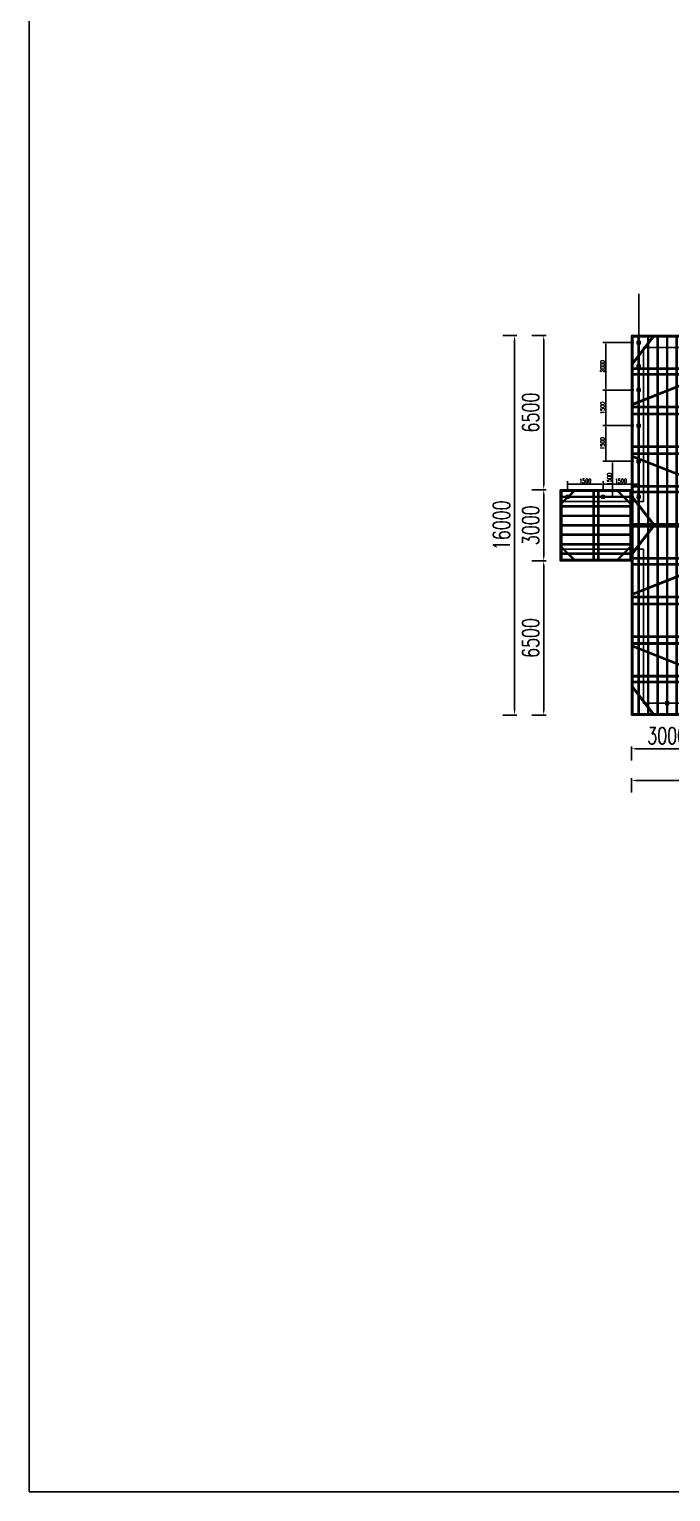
# Model space of a CAD drawing. Header units: millimetres. Extents: x -1546798 to -962116, y 1297493 to 1531173.
# Drawn here: x -1475894 to -1448876, y 1297493 to 1359134 of the extents above; entities that cross this region are included whole.
import ezdxf

# ---------------------------------------------------------------- set-up
doc = ezdxf.new("R2010")
doc.units = ezdxf.units.MM
doc.header["$LTSCALE"] = 10
doc.layers.get('0').update_dxf_attribs({"linetype": 'CONTINUOUS'})
doc.layers.get('DEFPOINTS').update_dxf_attribs({"linetype": 'CONTINUOUS'})
for name, color, linetype in [('W-STEEL_FRAME钢架', 3, 'CONTINUOUS'), ('W-STEEL_KEEL钢龙骨', 5, 'CONTINUOUS'), ('W-WOOD_FLOOR木地板', 30, 'CONTINUOUS')]:
    doc.layers.add(name, color=color, linetype=linetype)
doc.styles.add('STANDARD_T3', font='simplex.shx', dxfattribs={"width": 0.7, "bigfont": 'gbcbig.shx'})
doc.dimstyles.new('W&&200', dxfattribs={"dimtxt": 700, "dimasz": 200, "dimexe": 500, "dimexo": 600, "dimgap": 200, "dimtad": 1, "dimdec": 0, "dimzin": 0, "dimdsep": 46, "dimtxsty": 'STANDARD_T3', "dimcen": 0.09, "dimclrd": 1, "dimclre": 1, "dimclrt": 7, "dimazin": 2, "dimtfac": 1, "dimtdec": 0, "dimtix": 1, "dimtmove": 2, "dimatfit": 3, "dimfxl": 100, "dimtolj": 1, "dimtzin": 0, "dimarcsym": 0})
doc.dimstyles.new('W&&50', dxfattribs={"dimtxt": 175, "dimasz": 50, "dimexe": 125, "dimexo": 150, "dimgap": 50, "dimtad": 1, "dimdec": 0, "dimzin": 0, "dimdsep": 46, "dimtxsty": 'STANDARD_T3', "dimcen": 0.09, "dimclrd": 1, "dimclre": 1, "dimclrt": 7, "dimazin": 2, "dimtfac": 1, "dimtdec": 0, "dimtix": 1, "dimtmove": 2, "dimatfit": 3, "dimfxl": 100, "dimtolj": 1, "dimtzin": 0, "dimarcsym": 0})

# ---------------------------------------------------------------- blocks, each defined once
blk = doc.blocks.new('*U819')
at = {"layer": 'W-STEEL_KEEL钢龙骨'}
blk.add_lwpolyline([(-4000, 20), (4000, 20), (4000, -20), (-4000, -20)], close=True, dxfattribs=at)
blk = doc.blocks.new('*U820')
at = {"layer": 'W-STEEL_KEEL钢龙骨', "color": 0, "linetype": 'ByBlock', "lineweight": -2, "transparency": 16777216}
for p in [(0, 2400), (0, 2000), (0, 1600), (0, 1200), (0, 800), (0, 400), (0, 0)]:
    blk.add_blockref('*U819', p, dxfattribs=at)
blk = doc.blocks.new('gj2')
at = {"layer": 'W-STEEL_FRAME钢架', "color": 6}
for p, q in [((1277, 3000), (0, 2020)), ((1206, 3000), (0, 2074)), ((6723, 3000), (8000, 2020)), ((6794, 3000), (8000, 2074)), ((1277, 0), (0, 980)), ((1206, 0), (0, 926)), ((6723, 0), (8000, 980)), ((6794, 0), (8000, 926))]:
    blk.add_line(p, q, dxfattribs=at)
at = {"layer": 'W-STEEL_FRAME钢架'}
for points in [[(0, 3000), (8000, 3000), (8000, 0), (0, 0)], [(58, 2942), (7942, 2942), (7942, 58), (58, 58)]]:
    blk.add_lwpolyline(points, close=True, dxfattribs=at)
at = {"layer": 'W-STEEL_FRAME钢架', "color": 6}
for points in [[(1420, 3000), (1377, 3000), (1377, 0), (1420, 0)], [(1663, 3000), (1620, 3000), (1620, 0), (1663, 0)], [(3040, 3000), (2997, 3000), (2997, 0), (3040, 0)], [(3333, 3000), (3290, 3000), (3290, 0), (3333, 0)], [(4667, 3000), (4710, 3000), (4710, 0), (4667, 0)], [(4960, 3000), (5003, 3000), (5003, 0), (4960, 0)], [(6337, 3000), (6380, 3000), (6380, 0), (6337, 0)], [(6580, 3000), (6623, 3000), (6623, 0), (6580, 0)]]:
    blk.add_lwpolyline(points, close=True, dxfattribs=at)
for points in [[(2901, 0), (1713, 3000), (1759, 3000), (2947, 0), (2901, 0)], [(5099, 0), (6287, 3000), (6241, 3000), (5053, 0), (5099, 0)]]:
    blk.add_lwpolyline(points, dxfattribs=at)
at = {"layer": 'W-STEEL_KEEL钢龙骨'}
blk.add_blockref('*U820', (4000, 300), dxfattribs=at)
blk = doc.blocks.new('*U418')
at = {"layer": 'W-STEEL_KEEL钢龙骨'}
blk.add_lwpolyline([(-1500, 20), (1500, 20), (1500, -20), (-1500, -20)], close=True, dxfattribs=at)
blk = doc.blocks.new('*U419')
at = {"layer": 'W-STEEL_KEEL钢龙骨', "color": 0, "linetype": 'ByBlock', "lineweight": -2, "transparency": 16777216}
for p in [(0, 2400), (0, 2000), (0, 1600), (0, 1200), (0, 800), (0, 400), (0, 0)]:
    blk.add_blockref('*U418', p, dxfattribs=at)
blk = doc.blocks.new('gj3')
at = {"layer": 'W-STEEL_FRAME钢架', "color": 6}
for p, q in [((600, 3000), (0, 2400, 0)), ((661, 3000), (0, 2339, 0)), ((2339, 3000), (3000, 2339, 0)), ((2400, 3000), (3000, 2400, 0)), ((661, 0), (0, 661, 0)), ((2339, 0), (3000, 661, 0)), ((600, 0), (0, 600, 0)), ((2400, 0), (3000, 600, 0))]:
    blk.add_line(p, q, dxfattribs=at)
at = {"layer": 'W-STEEL_FRAME钢架'}
for points in [[(0, 3000), (3000, 3000), (3000, 0), (0, 0)], [(58, 2942), (2942, 2942), (2942, 58), (58, 58)]]:
    blk.add_lwpolyline(points, close=True, dxfattribs=at)
at = {"layer": 'W-STEEL_FRAME钢架', "color": 6}
for points in [[(1420, 3000), (1377, 3000), (1377, 0), (1420, 0)], [(1580, 3000), (1623, 3000), (1623, 0), (1580, 0)]]:
    blk.add_lwpolyline(points, close=True, dxfattribs=at)
at = {"layer": 'W-STEEL_KEEL钢龙骨'}
blk.add_blockref('*U419', (1500, 300), dxfattribs=at)
blk = doc.blocks.new('*D214')
at = {"color": 1, "lineweight": -2, "transparency": 16777216}
for p, q in [((-1450526, 1328909), (-1450526, 1328309)), ((-1447726, 1328809), (-1450326, 1328809)), ((-1447526, 1328909), (-1447526, 1328309))]:
    blk.add_line(p, q, dxfattribs=at)
at = {"color": 1, "transparency": 16777216}
for points in [[(-1450326, 1328842), (-1450326, 1328775), (-1450526, 1328809)], [(-1447726, 1328842), (-1447726, 1328775), (-1447526, 1328809)]]:
    blk.add_solid(points, dxfattribs=at)
at = {"layer": 'DEFPOINTS', "color": 0, "transparency": 16777216}
for p in [(-1450526, 1330227), (-1447526, 1330227), (-1450526, 1328809)]:
    blk.add_point(p, dxfattribs=at)
at = {"color": 7, "transparency": 16777216, "insert": (-1449026, 1329359), "char_height": 700, "attachment_point": 5, "style": 'STANDARD_T3'}
blk.add_mtext('\\A1;3000', dxfattribs=at)
blk = doc.blocks.new('*D215')
at = {"color": 1, "lineweight": -2, "transparency": 16777216}
for p, q in [((-1454126, 1336727), (-1454726, 1336727)), ((-1454226, 1330427), (-1454226, 1336527)), ((-1454126, 1330227), (-1454726, 1330227))]:
    blk.add_line(p, q, dxfattribs=at)
at = {"color": 1, "transparency": 16777216}
for points in [[(-1454259, 1336527), (-1454193, 1336527), (-1454226, 1336727)], [(-1454259, 1330427), (-1454193, 1330427), (-1454226, 1330227)]]:
    blk.add_solid(points, dxfattribs=at)
at = {"layer": 'DEFPOINTS', "color": 0, "transparency": 16777216}
for p in [(-1454226, 1336727), (-1450526, 1336727), (-1450526, 1330227)]:
    blk.add_point(p, dxfattribs=at)
at = {"color": 7, "transparency": 16777216, "insert": (-1454776, 1333477), "char_height": 700, "attachment_point": 5, "rotation": 90, "style": 'STANDARD_T3'}
blk.add_mtext('\\A1;6500', dxfattribs=at)
blk = doc.blocks.new('*D216')
at = {"color": 1, "lineweight": -2, "transparency": 16777216}
for p, q in [((-1454126, 1339727), (-1454726, 1339727)), ((-1454226, 1336927), (-1454226, 1339527)), ((-1454126, 1336727), (-1454726, 1336727))]:
    blk.add_line(p, q, dxfattribs=at)
at = {"color": 1, "transparency": 16777216}
for points in [[(-1454259, 1339527), (-1454193, 1339527), (-1454226, 1339727)], [(-1454259, 1336927), (-1454193, 1336927), (-1454226, 1336727)]]:
    blk.add_solid(points, dxfattribs=at)
at = {"layer": 'DEFPOINTS', "color": 0, "transparency": 16777216}
for p in [(-1454226, 1339727), (-1453526, 1339727), (-1450526, 1336727)]:
    blk.add_point(p, dxfattribs=at)
at = {"color": 7, "transparency": 16777216, "insert": (-1454776, 1338227), "char_height": 700, "attachment_point": 5, "rotation": 90, "style": 'STANDARD_T3'}
blk.add_mtext('\\A1;3000', dxfattribs=at)
blk = doc.blocks.new('*D217')
at = {"color": 1, "lineweight": -2, "transparency": 16777216}
for p, q in [((-1454126, 1346227), (-1454726, 1346227)), ((-1454226, 1339927), (-1454226, 1346027)), ((-1454126, 1339727), (-1454726, 1339727))]:
    blk.add_line(p, q, dxfattribs=at)
at = {"color": 1, "transparency": 16777216}
for points in [[(-1454259, 1346027), (-1454193, 1346027), (-1454226, 1346227)], [(-1454259, 1339927), (-1454193, 1339927), (-1454226, 1339727)]]:
    blk.add_solid(points, dxfattribs=at)
at = {"layer": 'DEFPOINTS', "color": 0, "transparency": 16777216}
for p in [(-1454226, 1346227), (-1450526, 1346227), (-1453526, 1339727)]:
    blk.add_point(p, dxfattribs=at)
at = {"color": 7, "transparency": 16777216, "insert": (-1454776, 1342977), "char_height": 700, "attachment_point": 5, "rotation": 90, "style": 'STANDARD_T3'}
blk.add_mtext('\\A1;6500', dxfattribs=at)
blk = doc.blocks.new('*D218')
at = {"color": 1, "lineweight": -2, "transparency": 16777216}
for p, q in [((-1455354, 1346227), (-1455954, 1346227)), ((-1455454, 1346027), (-1455454, 1330427)), ((-1455354, 1330227), (-1455954, 1330227))]:
    blk.add_line(p, q, dxfattribs=at)
at = {"color": 1, "transparency": 16777216}
for points in [[(-1455487, 1346027), (-1455421, 1346027), (-1455454, 1346227)], [(-1455487, 1330427), (-1455421, 1330427), (-1455454, 1330227)]]:
    blk.add_solid(points, dxfattribs=at)
at = {"layer": 'DEFPOINTS', "color": 0, "transparency": 16777216}
for p in [(-1454726, 1346227), (-1455454, 1330227), (-1454726, 1330227)]:
    blk.add_point(p, dxfattribs=at)
at = {"color": 7, "transparency": 16777216, "insert": (-1456004, 1338227), "char_height": 700, "attachment_point": 5, "rotation": 90, "style": 'STANDARD_T3'}
blk.add_mtext('\\A1;16000', dxfattribs=at)
blk = doc.blocks.new('*D224')
at = {"color": 1, "lineweight": -2, "transparency": 16777216}
for p, q in [((-1450526, 1327569), (-1450526, 1326969)), ((-1450326, 1327469), (-1397726, 1327469)), ((-1397526, 1327569), (-1397526, 1326969))]:
    blk.add_line(p, q, dxfattribs=at)
at = {"color": 1, "transparency": 16777216}
for points in [[(-1450326, 1327503), (-1450326, 1327436), (-1450526, 1327469)], [(-1397726, 1327503), (-1397726, 1327436), (-1397526, 1327469)]]:
    blk.add_solid(points, dxfattribs=at)
at = {"layer": 'DEFPOINTS', "color": 0, "transparency": 16777216}
for p in [(-1450526, 1328309), (-1397526, 1328309), (-1397526, 1327469)]:
    blk.add_point(p, dxfattribs=at)
at = {"color": 7, "transparency": 16777216, "insert": (-1424026, 1328019), "char_height": 700, "attachment_point": 5, "style": 'STANDARD_T3'}
blk.add_mtext('\\A1;53000', dxfattribs=at)
blk = doc.blocks.new('2')
h = blk.add_hatch(color=6)
h.dxf.hatch_style = 1
h.paths.add_polyline_path([(-10, -10), (110, -10), (110, 110), (-10, 110)])
blk.add_lwpolyline([(-10, -10), (110, -10), (110, 110), (-10, 110)], close=True)
blk = doc.blocks.new('*D842')
at = {"layer": 'DEFPOINTS', "color": 0, "transparency": 16777216}
for p in [(-1453226, 1339487), (-1451726, 1339960), (-1451726, 1339487)]:
    blk.add_point(p, dxfattribs=at)
at = {"layer": 'W-STEEL_FRAME钢架', "color": 1, "lineweight": -2, "transparency": 16777216}
for p, q in [((-1453226, 1339637), (-1453226, 1340085)), ((-1451726, 1339637), (-1451726, 1340085)), ((-1453176, 1339960), (-1451776, 1339960))]:
    blk.add_line(p, q, dxfattribs=at)
at = {"layer": 'W-STEEL_FRAME钢架', "color": 1, "transparency": 16777216}
for points in [[(-1453176, 1339968), (-1453176, 1339952), (-1453226, 1339960)], [(-1451776, 1339968), (-1451776, 1339952), (-1451726, 1339960)]]:
    blk.add_solid(points, dxfattribs=at)
at = {"layer": 'W-STEEL_FRAME钢架', "color": 7, "transparency": 16777216, "insert": (-1452476, 1340097), "char_height": 175, "attachment_point": 5, "style": 'STANDARD_T3'}
blk.add_mtext('\\A1;1500', dxfattribs=at)
blk = doc.blocks.new('*D843')
at = {"layer": 'DEFPOINTS', "color": 0, "transparency": 16777216}
for p in [(-1450226, 1348129), (-1451726, 1339487), (-1450226, 1339960)]:
    blk.add_point(p, dxfattribs=at)
at = {"layer": 'W-STEEL_FRAME钢架', "color": 1, "lineweight": -2, "transparency": 16777216}
for p, q in [((-1450226, 1347979), (-1450226, 1339835)), ((-1451726, 1339637), (-1451726, 1340085)), ((-1451676, 1339960), (-1450276, 1339960))]:
    blk.add_line(p, q, dxfattribs=at)
at = {"layer": 'W-STEEL_FRAME钢架', "color": 1, "transparency": 16777216}
for points in [[(-1451676, 1339968), (-1451676, 1339952), (-1451726, 1339960)], [(-1450276, 1339968), (-1450276, 1339952), (-1450226, 1339960)]]:
    blk.add_solid(points, dxfattribs=at)
at = {"layer": 'W-STEEL_FRAME钢架', "color": 7, "transparency": 16777216, "insert": (-1450976, 1340097), "char_height": 175, "attachment_point": 5, "style": 'STANDARD_T3'}
blk.add_mtext('\\A1;1500', dxfattribs=at)
blk = doc.blocks.new('*D844')
at = {"layer": 'DEFPOINTS', "color": 0, "transparency": 16777216}
for p in [(-1450286, 1345927), (-1451610, 1343927), (-1450286, 1343927)]:
    blk.add_point(p, dxfattribs=at)
at = {"layer": 'W-STEEL_FRAME钢架', "color": 1, "lineweight": -2, "transparency": 16777216}
for p, q in [((-1450436, 1345927), (-1451735, 1345927)), ((-1451610, 1345877), (-1451610, 1343977)), ((-1450436, 1343927), (-1451735, 1343927))]:
    blk.add_line(p, q, dxfattribs=at)
at = {"layer": 'W-STEEL_FRAME钢架', "color": 1, "transparency": 16777216}
for points in [[(-1451619, 1345877), (-1451602, 1345877), (-1451610, 1345927)], [(-1451619, 1343977), (-1451602, 1343977), (-1451610, 1343927)]]:
    blk.add_solid(points, dxfattribs=at)
at = {"layer": 'W-STEEL_FRAME钢架', "color": 7, "transparency": 16777216, "insert": (-1451748, 1344927), "char_height": 175, "attachment_point": 5, "rotation": 90, "style": 'STANDARD_T3'}
blk.add_mtext('\\A1;2000', dxfattribs=at)
blk = doc.blocks.new('*D845')
at = {"layer": 'DEFPOINTS', "color": 0, "transparency": 16777216}
for p in [(-1450286, 1343927), (-1451610, 1342427), (-1450286, 1342427)]:
    blk.add_point(p, dxfattribs=at)
at = {"layer": 'W-STEEL_FRAME钢架', "color": 1, "lineweight": -2, "transparency": 16777216}
for p, q in [((-1450436, 1343927), (-1451735, 1343927)), ((-1451610, 1343877), (-1451610, 1342477)), ((-1450436, 1342427), (-1451735, 1342427))]:
    blk.add_line(p, q, dxfattribs=at)
at = {"layer": 'W-STEEL_FRAME钢架', "color": 1, "transparency": 16777216}
for points in [[(-1451619, 1343877), (-1451602, 1343877), (-1451610, 1343927)], [(-1451619, 1342477), (-1451602, 1342477), (-1451610, 1342427)]]:
    blk.add_solid(points, dxfattribs=at)
at = {"layer": 'W-STEEL_FRAME钢架', "color": 7, "transparency": 16777216, "insert": (-1451748, 1343177), "char_height": 175, "attachment_point": 5, "rotation": 90, "style": 'STANDARD_T3'}
blk.add_mtext('\\A1;1500', dxfattribs=at)
blk = doc.blocks.new('*D846')
at = {"layer": 'DEFPOINTS', "color": 0, "transparency": 16777216}
for p in [(-1450286, 1342427), (-1451610, 1340927), (-1450286, 1340927)]:
    blk.add_point(p, dxfattribs=at)
at = {"layer": 'W-STEEL_FRAME钢架', "color": 1, "lineweight": -2, "transparency": 16777216}
for p, q in [((-1450436, 1342427), (-1451735, 1342427)), ((-1451610, 1342377), (-1451610, 1340977)), ((-1450436, 1340927), (-1451735, 1340927))]:
    blk.add_line(p, q, dxfattribs=at)
at = {"layer": 'W-STEEL_FRAME钢架', "color": 1, "transparency": 16777216}
for points in [[(-1451619, 1342377), (-1451602, 1342377), (-1451610, 1342427)], [(-1451619, 1340977), (-1451602, 1340977), (-1451610, 1340927)]]:
    blk.add_solid(points, dxfattribs=at)
at = {"layer": 'W-STEEL_FRAME钢架', "color": 7, "transparency": 16777216, "insert": (-1451748, 1341677), "char_height": 175, "attachment_point": 5, "rotation": 90, "style": 'STANDARD_T3'}
blk.add_mtext('\\A1;1500', dxfattribs=at)
blk = doc.blocks.new('*D847')
at = {"layer": 'DEFPOINTS', "color": 0, "transparency": 16777216}
for p in [(-1451324, 1340927), (-1450286, 1340927), (-1450286, 1339427)]:
    blk.add_point(p, dxfattribs=at)
at = {"layer": 'W-STEEL_FRAME钢架', "color": 1, "lineweight": -2, "transparency": 16777216}
for p, q in [((-1450436, 1340927), (-1451449, 1340927)), ((-1451324, 1339477), (-1451324, 1340877)), ((-1450436, 1339427), (-1451449, 1339427))]:
    blk.add_line(p, q, dxfattribs=at)
at = {"layer": 'W-STEEL_FRAME钢架', "color": 1, "transparency": 16777216}
for points in [[(-1451332, 1340877), (-1451316, 1340877), (-1451324, 1340927)], [(-1451332, 1339477), (-1451316, 1339477), (-1451324, 1339427)]]:
    blk.add_solid(points, dxfattribs=at)
at = {"layer": 'W-STEEL_FRAME钢架', "color": 7, "transparency": 16777216, "insert": (-1451462, 1340177), "char_height": 175, "attachment_point": 5, "rotation": 90, "style": 'STANDARD_T3'}
blk.add_mtext('\\A1;1500', dxfattribs=at)

msp = doc.modelspace()

# ---------------------------------------------------------------- linework, layer by layer
msp.add_line((-1475893.5, 1297493.4), (-1475893.5, 1431195))
msp.add_lwpolyline([(-1475893.5, 1431195), (-962116.5, 1431195), (-962116.5, 1297493.4), (-1475893.5, 1297493.4)], close=True)
at = {"layer": 'W-WOOD_FLOOR木地板'}
msp.add_lwpolyline([(-1453526.2, 1339726.8), (-1453526.2, 1336726.8), (-1450526.2, 1336726.8), (-1450526.2, 1330226.8), (-1447526.2, 1330226.8), (-1397526.2, 1330226.8), (-1397526.2, 1333226.8), (-1447526.2, 1333226.8), (-1447526.2, 1343226.8), (-1397526.2, 1343226.8), (-1397526.2, 1346226.8), (-1447526.2, 1346226.8), (-1450526.2, 1346226.8), (-1450526.2, 1339726.8), (-1453526.2, 1339726.8)], dxfattribs=at)
at = {"layer": 'W-WOOD_FLOOR木地板', "color": 6}
msp.add_lwpolyline([(-1453526.2, 1337226.8), (-1450026.2, 1337226.8), (-1450026.2, 1330726.8), (-1448026.2, 1330726.8), (-1398026.2, 1330726.8), (-1398026.2, 1332726.8), (-1448026.2, 1332726.8), (-1448026.2, 1343726.8), (-1398026.2, 1343726.8), (-1398026.2, 1345726.8), (-1448026.2, 1345726.8), (-1450026.2, 1345726.8), (-1450026.2, 1339226.8), (-1453526.2, 1339226.8)], dxfattribs=at)

# ---------------------------------------------------------------- block references
at = {"rotation": 270}
msp.add_blockref('gj2', (-1450526.2, 1346226.8), dxfattribs=at)
msp.add_blockref('gj3', (-1453526.2, 1336726.8))
at = {"xscale": -1, "rotation": 270}
msp.add_blockref('gj2', (-1450526.2, 1330226.8), dxfattribs=at)
at = {"layer": 'W-WOOD_FLOOR木地板', "color": 6}
for p in [(-1450276.2, 1345876.8), (-1449076.2, 1330676.8)]:
    msp.add_blockref('2', p, dxfattribs=at)
at = {"layer": 'W-WOOD_FLOOR木地板', "color": 6, "xscale": -1, "rotation": 180}
for p in [(-1450276.2, 1344976.8), (-1450276.2, 1343976.8), (-1450276.2, 1342476.8), (-1450276.2, 1340976.8), (-1453276.2, 1339476.8), (-1451776.2, 1339476.8), (-1450276.2, 1339476.8)]:
    msp.add_blockref('2', p, dxfattribs=at)

# ---------------------------------------------------------------- dimensions: what is measured, and where the dimension line sits
for base, p1, p2, picture, middle in [((-1455453.9, 1330226.8), (-1454726, 1346226.8), (-1454726, 1330226.8), '*D218', (-1456003.9, 1338226.8)), ((-1454226, 1346226.8), (-1453526.2, 1339726.8), (-1450526.2, 1346226.8), '*D217', (-1454776, 1342976.8)), ((-1454226, 1339726.8), (-1450526.2, 1336726.8), (-1453526.2, 1339726.8), '*D216', (-1454776, 1338226.8)), ((-1454226, 1336726.8), (-1450526.2, 1330226.8), (-1450526.2, 1336726.8), '*D215', (-1454776, 1333476.8))]:
    dim = msp.add_linear_dim(base=base, p1=p1, p2=p2, angle=90, dimstyle='W&&200', override={"dimfxlon": 1})
    dim.commit()
    dim.dimension.update_dxf_attribs({"geometry": picture, "text_midpoint": middle})
for base, p1, p2, picture, middle in [((-1450526.2, 1328808.7), (-1447526.2, 1330226.8), (-1450526.2, 1330226.8), '*D214', (-1449026.2, 1329358.7)), ((-1397526.2, 1327469.2), (-1450526.2, 1328308.7), (-1397526.2, 1328308.7), '*D224', (-1424026.2, 1328019.2))]:
    dim = msp.add_linear_dim(base=base, p1=p1, p2=p2, dimstyle='W&&200', override={"dimfxlon": 1})
    dim.commit()
    dim.dimension.update_dxf_attribs({"geometry": picture, "text_midpoint": middle})
at = {"layer": 'W-STEEL_FRAME钢架', "color": 0}
for base, p1, p2, picture, middle in [((-1450226.2, 1339959.8), (-1451726.2, 1339486.8), (-1450226.2, 1348129.4), '*D843', (-1450976.2, 1340097.3)), ((-1451726.2, 1339959.8), (-1453226.2, 1339486.8), (-1451726.2, 1339486.8), '*D842', (-1452476.2, 1340097.3))]:
    dim = msp.add_linear_dim(base=base, p1=p1, p2=p2, dimstyle='W&&50', dxfattribs=at)
    dim.commit()
    dim.dimension.update_dxf_attribs({"geometry": picture, "text_midpoint": middle})
for base, p1, p2, picture, middle in [((-1451610.4, 1343926.8), (-1450286.2, 1345926.8), (-1450286.2, 1343926.8), '*D844', (-1451747.9, 1344926.8)), ((-1451610.4, 1342426.8), (-1450286.2, 1343926.8), (-1450286.2, 1342426.8), '*D845', (-1451747.9, 1343176.8)), ((-1451610.4, 1340926.8), (-1450286.2, 1342426.8), (-1450286.2, 1340926.8), '*D846', (-1451747.9, 1341676.8)), ((-1451324.2, 1340926.8), (-1450286.2, 1339426.8), (-1450286.2, 1340926.8), '*D847', (-1451461.7, 1340176.8))]:
    dim = msp.add_linear_dim(base=base, p1=p1, p2=p2, angle=90, dimstyle='W&&50', dxfattribs=at)
    dim.commit()
    dim.dimension.update_dxf_attribs({"geometry": picture, "text_midpoint": middle})

doc.saveas('drawing.dxf')
